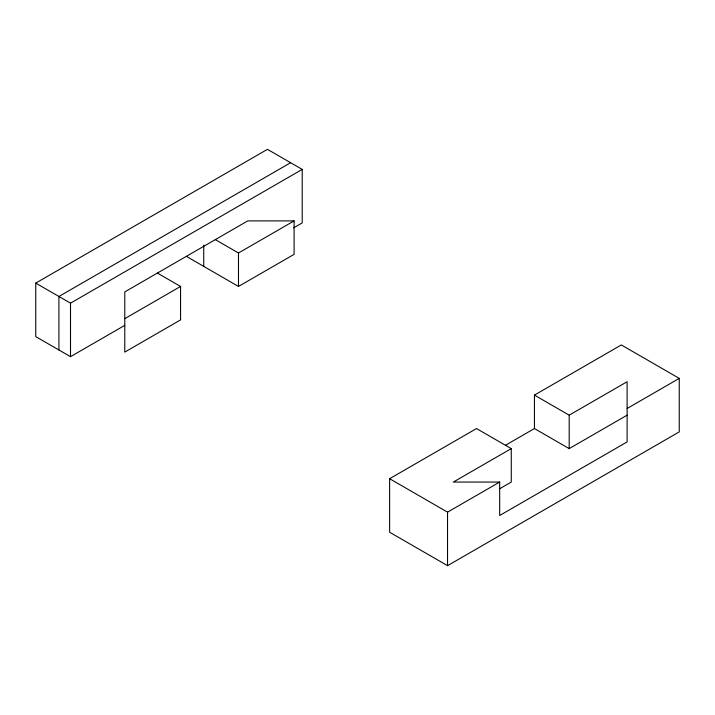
<?xml version="1.0" encoding="UTF-8"?>
<svg xmlns="http://www.w3.org/2000/svg" width="715" height="715" viewBox="0 0 715 715"><rect width="100%" height="100%" fill="white"/><g stroke="black" fill="none" stroke-linecap="round" stroke-linejoin="round"><path stroke-width="1.07" d="M124.776 325.352L70.508 356.678L35.75 336.613L35.75 283.104L267.455 149.328L302.213 169.401L302.213 222.91L293.615 227.871M290.621 162.707L58.916 296.484L58.916 349.993M35.75 283.104L70.508 303.169L302.213 169.401M124.776 318.658L180.564 286.447L180.564 319.891L124.776 352.102L124.776 291.908L247.756 220.899L294.097 220.899L294.097 254.343L238.488 286.447L186.356 256.354M215.322 239.632L238.488 253.003L294.097 220.899M627.118 415.174L569.194 448.618L534.436 428.553L534.436 395.109L621.326 344.943L679.25 378.387L679.25 431.896L447.545 565.672L389.621 532.228L389.621 478.719L476.512 428.553L511.261 448.618L511.261 482.062L499.678 488.747M505.469 445.275L534.436 428.553M511.261 448.618L453.337 482.062L499.678 482.062L499.678 515.506L627.118 441.924L627.118 381.73L569.194 415.174L534.436 395.109M389.621 478.719L447.545 512.154L499.678 482.062M627.118 408.488L679.25 378.387M157.398 273.076L180.564 286.447M569.194 415.174L569.194 448.618M447.545 512.154L447.545 565.672M238.488 253.003L238.488 286.447M203.739 245.2L203.739 266.382M70.508 303.169L70.508 356.678"/></g></svg>
